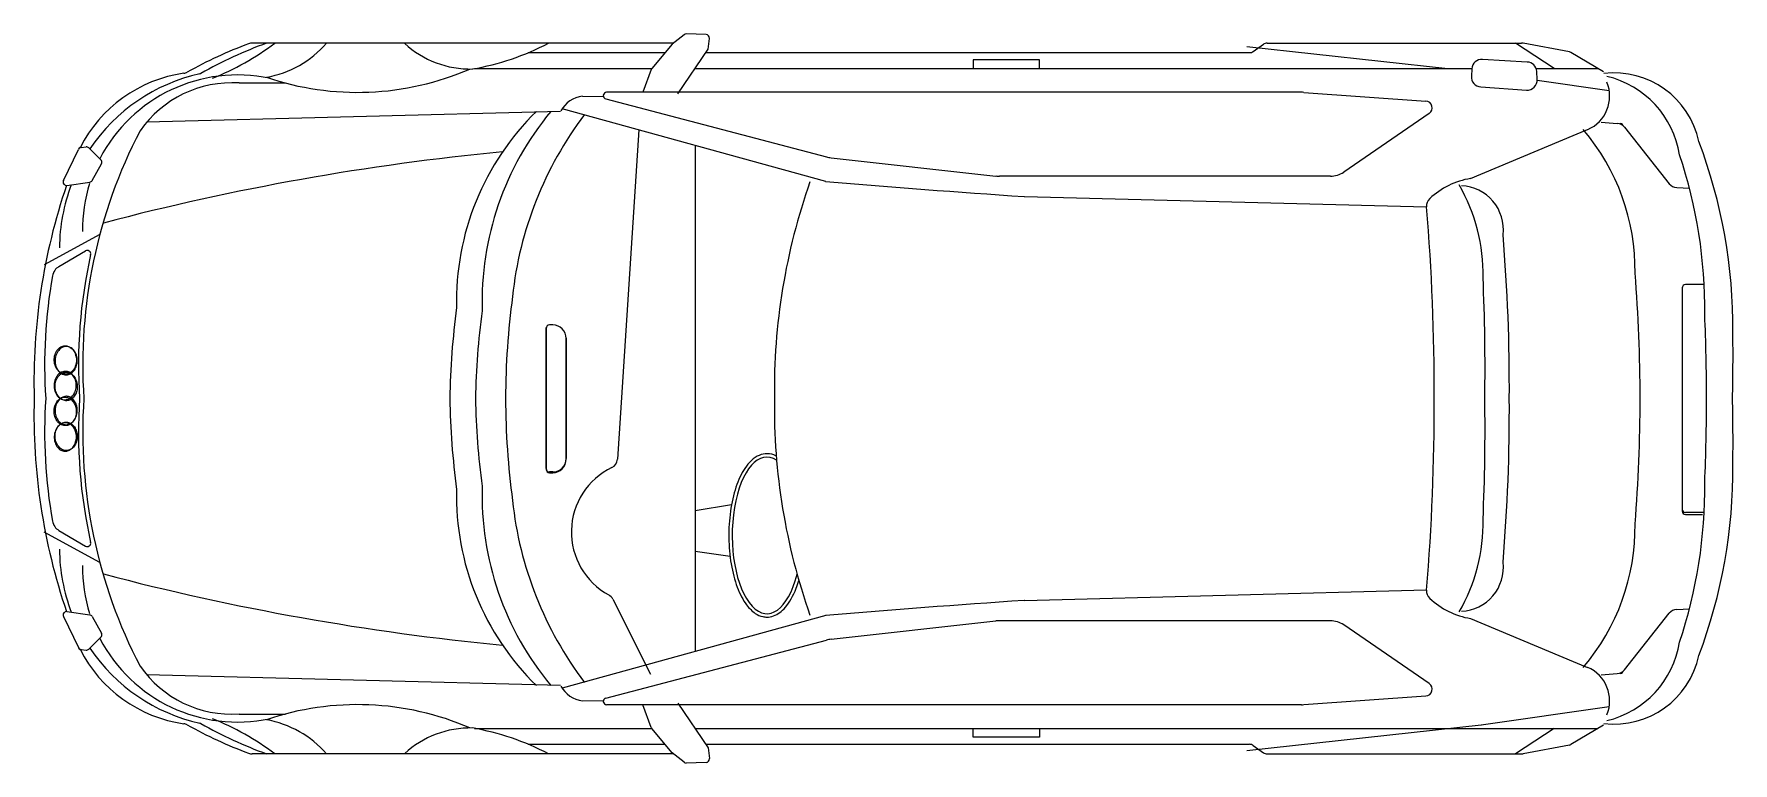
# Model space of a CAD drawing. Extents: x 5 to 510, y 71 to 288.
import ezdxf

# ---------------------------------------------------------------- set-up
doc = ezdxf.new("R2010")
doc.units = 0
doc.layers.get('0').update_dxf_attribs({"color": 5, "linetype": 'CONTINUOUS'})

msp = doc.modelspace()

# ---------------------------------------------------------------- linework, layer by layer
for p, q in [((204.76, 287.9), (198.85, 288.09)), ((195.12, 285.38), (69.76, 285.38)), ((194.67, 285.02), (188.61, 277.79)), ((198.19, 287.87), (194.67, 285.02)), ((196.34, 270.3), (205.37, 283.59)), ((205.37, 283.59), (205.72, 286.79)), ((365.57, 284.38), (425.38, 277.78)), ((367.5, 282.9), (370.51, 285.01)), ((371.66, 285.38), (447.21, 285.38)), ((456.99, 277.78), (445.49, 285.38)), ((461.57, 282.73), (447.76, 285.33)), ((151.88, 282.53), (192.59, 282.53)), ((204.65, 282.53), (366.35, 282.53)), ((448.95, 279.75), (435.67, 280.52)), ((471.62, 276.78), (461.9, 282.6)), ((65.87, 273.51), (79.63, 273.51)), ((135.91, 277.78), (188.6, 277.78)), ((188.44, 277.49), (185.98, 270.74)), ((201.42, 277.78), (432.51, 277.78)), ((432.5, 277.74), (432.35, 275.55)), ((451.6, 277.78), (469.94, 277.78)), ((451.93, 274.58), (451.77, 276.95)), ((451.94, 274.32), (473.34, 271.26)), ((167.96, 269.62), (174.22, 269.46)), ((174.92, 268.78), (240.52, 251.54)), ((381.78, 270.74), (175.18, 270.74)), ((382.5, 270.72), (418.84, 268.12)), ((435.13, 272.34), (448.73, 271.39)), ((161.43, 265.06), (38.37, 261.81)), ((240.32, 244.18), (162, 265.86)), ((419.83, 264.47), (394.38, 247.01)), ((184.77, 259.56), (178.41, 161.63)), ((432.11, 245.11), (466.93, 259.63)), ((470.9, 261.83), (475.75, 261.49)), ((477.89, 260.36), (491.22, 243.52)), ((13.62, 244.48), (18.07, 253.76)), ((18.86, 254.32), (20.39, 254.49)), ((21.2, 254.21), (24.77, 250.69)), ((201.52, 254.92), (201.52, 104.39)), ((22.2, 244.51), (24.95, 249.5)), ((241.95, 251.27), (290.9, 245.84)), ((14.66, 243.06), (21.46, 244)), ((390.42, 245.78), (292, 245.78)), ((299.47, 239.73), (419.01, 236.62)), ((493.41, 242.39), (497.21, 242.18)), ((24.44, 228.42), (7.9, 219.41)), ((12.3, 218.91), (20.23, 223.57)), ((495.01, 212.53), (495.01, 146.18)), ((501.57, 213.53), (496.01, 213.53)), ((157.17, 158.79), (157.17, 200.73)), ((157.17, 200.52), (157.17, 158.58)), ((159.17, 201.52), (158.17, 201.52)), ((163.17, 197.73), (163.17, 161.79)), ((163.17, 161.58), (163.17, 197.52)), ((159.17, 157.79), (158.17, 157.79)), ((158.17, 157.58), (159.17, 157.58)), ((201.52, 146.37), (212.34, 148.17)), ((501.57, 145.77), (496.01, 145.77)), ((496.01, 145.18), (501.13, 145.18)), ((24.44, 130.89), (7.9, 139.9)), ((12.3, 140.4), (20.23, 135.73)), ((201.52, 134.21), (211.87, 132.78)), ((299.47, 119.58), (419.01, 122.69)), ((14.66, 116.25), (21.46, 115.31)), ((177.03, 119.94), (188.19, 97.66)), ((493.41, 116.92), (497.21, 117.13)), ((13.62, 114.83), (18.07, 105.55)), ((22.2, 114.8), (24.95, 109.81)), ((240.32, 115.13), (162, 93.45)), ((241.95, 108.04), (290.9, 113.47)), ((390.42, 113.53), (292, 113.53)), ((419.83, 94.83), (394.38, 112.3)), ((432.11, 114.2), (466.93, 99.67)), ((477.89, 98.95), (491.22, 115.78)), ((21.2, 105.1), (24.77, 108.61)), ((174.92, 90.53), (240.52, 107.77)), ((18.86, 104.99), (20.39, 104.82)), ((161.43, 94.25), (38.37, 97.49)), ((470.9, 97.47), (475.75, 97.82)), ((382.5, 88.59), (418.84, 91.19)), ((167.96, 89.68), (174.22, 89.85)), ((381.78, 88.56), (175.18, 88.56)), ((188.44, 81.81), (185.98, 88.56)), ((196.34, 89), (205.37, 75.72)), ((435.31, 82.62), (473.34, 88.05)), ((65.87, 85.8), (79.63, 85.8)), ((135.91, 81.52), (188.6, 81.52)), ((194.67, 74.29), (188.61, 81.51)), ((201.42, 81.52), (451.6, 81.52)), ((365.57, 74.92), (435.28, 82.62)), ((456.99, 81.52), (445.49, 73.93)), ((451.6, 81.52), (469.94, 81.52)), ((471.62, 82.53), (461.9, 76.7)), ((151.88, 76.78), (192.59, 76.78)), ((204.65, 76.78), (366.35, 76.78)), ((367.5, 76.41), (370.51, 74.29)), ((461.57, 76.58), (447.76, 73.98)), ((195.12, 73.93), (69.76, 73.93)), ((198.19, 71.44), (194.67, 74.29)), ((204.76, 71.41), (198.85, 71.22)), ((205.37, 75.72), (205.72, 72.52)), ((371.66, 73.93), (447.21, 73.93))]:
    msp.add_line(p, q)
for points in [[(284.14, 277.8), (303.89, 277.8), (303.89, 280.38), (284.14, 280.38)], [(284.14, 81.5), (303.89, 81.5), (303.89, 78.93), (284.14, 78.93)]]:
    msp.add_lwpolyline(points, close=True)
for centre, radius, start, end in [((198.82, 287.09), 1, 88.1548, 129.0574), ((117.8, 154.96), 139.17, 110.6567, 118.9388), ((119.48, 161.47), 131.97, 110.1348, 119.4897), ((27.97, 349.59), 80.49, 291.8814, 307.0803), ((69.76, 282.38), 3, 90, 110.6567), ((68.61, 305.53), 30.79, 280.0615, 319.117), ((134.7, 306.65), 28.99, 227.5233, 271.0748), ((122.11, 353.46), 76.92, 279.8332, 297.7409), ((204.73, 286.9), 1, 353.6516, 88.1548), ((371.66, 283.38), 2, 90, 125.1825), ((447.21, 282.38), 3, 79.3437, 90), ((366.35, 284.53), 2, 270, 305.1825), ((435.5, 277.52), 3, 86.6865, 175.9091), ((448.78, 276.75), 3, 3.819, 86.6865), ((461.39, 281.74), 1, 59.0691, 79.3437), ((55.34, 235.59), 41.24, 98.225, 153.0923), ((65.71, 224.24), 53.25, 102.4501, 146.1285), ((65.41, 229.78), 46.11, 78.0643, 152.6123), ((63.81, 240.18), 33.39, 86.452, 145.1316), ((49.01, 279.38), 3, 278.225, 298.9388), ((54.02, 277.22), 1, 282.4501, 299.4897), ((101.08, 354.65), 83.93, 251.166, 293.4769), ((189.38, 277.15), 1, 139.9765, 159.993), ((435.34, 275.34), 3, 175.9091, 265.9769), ((448.94, 274.38), 3, 265.9769, 3.819), ((462.57, 269.62), 10.9, 293.6088, 22.1203), ((474.76, 250.73), 25.8, 12.0381, 96.6191), ((465.98, 247.63), 28.64, 9.0784, 76.5043), ((169.22, 261.02), 8.7, 98.3278, 151.1581), ((175.18, 269.74), 1, 90, 255.2747), ((381.78, 260.74), 10, 85.908, 90), ((418.7, 266.12), 2, 304.4613, 85.908), ((209.47, 208.58), 78.95, 134.3263, 181.3779), ((226.9, 208.35), 88.79, 140.3032, 181.6846), ((255.84, 198.34), 109.29, 142.9983, 173.8688), ((170.14, 189.65), 150.77, 152.4982, 183.8005), ((416.67, 217.81), 64.37, 359.2164, 40.5125), ((475.54, 258.5), 3, 38.3696, 85.9197), ((476.56, 260.43), 1, 38.3696, 85.9197), ((18.97, 253.32), 1, 96.4309, 154.3825), ((18.98, 253.35), 1, 109.7821, 154.3825), ((20.5, 253.5), 1, 45.4561, 96.4309), ((215.07, -487.62), 744.01, 95.4651, 104.7589), ((353.42, 200.65), 156.71, 359.5172, 20.7271), ((24.07, 249.98), 1, 331.1287, 45.4561), ((243.06, 261.21), 10, 255.2747, 263.668), ((356.97, 206.15), 144.8, 359.3903, 18.5233), ((185.03, 184.75), 180.16, 161.1207, 181.6223), ((65.71, 224.24), 53.25, 159.0973, 179.7132), ((14.52, 244.05), 1, 154.3825, 277.888), ((65.41, 229.78), 46.11, 162.5362, 180.5109), ((21.32, 244.99), 1, 277.888, 331.1287), ((411.39, 182.21), 186.33, 160.5912, 180.7865), ((542.38, 3860.27), 3628.69, 265.22497, 266.15966), ((292, 255.78), 10, 263.668, 270), ((390.42, 252.78), 7, 270, 304.4613), ((436.08, 221.73), 23.71, 99.6228, 132.8283), ((382.58, 216.59), 53.25, 358.9409, 29.9365), ((428.83, 229.92), 13.03, 353.2146, 87.3315), ((493.57, 245.39), 3, 218.3696, 266.8243), ((299.55, 242.72), 3, 266.1597, 268.5113), ((422, 236.92), 3, 132.8283, 184.8139), ((-222.2, 182.67), 643.48, 359.73176, 4.81392), ((-85.04, 183.76), 528.68, 359.5547, 4.8407), ((168.87, 189.65), 150.77, 167.4174, 183.8005), ((20.74, 222.71), 1, 347.4174, 120.4532), ((14.33, 215.46), 4, 120.4532, 169.8711), ((158.81, 189.65), 150.77, 169.8711, 183.8005), ((-183.29, 188.65), 619.7, 359.16836, 2.49337), ((-28.49, 177.37), 511.06, 0.2558, 4.4398), ((496.01, 212.53), 1, 90, 180), ((378.32, 179.11), 233.19, 172.3868, 179.8672), ((361.69, 175.79), 233.19, 172.3868, 179.0509), ((369.29, 174.84), 233.19, 172.3868, 178.8177), ((-48.05, 180.68), 550.32, 359.8934, 2.4923), ((158.17, 200.52), 1, 90, 180), ((159.17, 197.52), 4, 0, 90), ((-140.11, 192.8), 650.27, 358.84145, 0.57491), ((185.03, 174.55), 180.16, 178.3777, 198.8793), ((158.81, 169.66), 150.77, 176.1995, 190.1289), ((168.87, 169.66), 150.77, 176.1995, 192.5826), ((170.14, 169.66), 150.77, 176.1995, 207.5018), ((361.69, 183.52), 233.19, 180.9491, 187.6132), ((369.29, 184.47), 233.19, 181.1823, 187.6132), ((378.32, 180.19), 233.19, 180.1328, 187.6132), ((411.39, 177.1), 186.33, 179.2135, 199.4088), ((-222.2, 176.64), 643.48, 355.18608, 0.26824), ((-183.29, 170.66), 619.7, 357.50663, 0.83164), ((-85.04, 175.54), 528.68, 355.1593, 0.4453), ((-28.49, 181.94), 511.06, 355.5602, 359.7442), ((-48.05, 178.63), 550.32, 357.5077, 0.1066), ((-140.11, 166.51), 650.27, 359.42509, 1.15855), ((159.17, 161.79), 4, 270, 360), ((158.17, 158.79), 1, 180, 270), ((158.17, 158.58), 1, 180, 270), ((159.17, 161.58), 4, 270, 0), ((186.01, 139.93), 21.32, 115.8254, 241.3569), ((175.41, 161.82), 3, 295.8254, 356.2799), ((353.42, 158.66), 156.71, 339.2729, 0.4828), ((209.47, 150.72), 78.95, 178.6221, 225.6737), ((226.9, 150.96), 88.79, 178.3154, 219.6968), ((356.97, 153.16), 144.8, 341.4767, 0.6097), ((255.84, 160.97), 109.29, 186.1312, 217.0017), ((496.01, 146.77), 1, 180, 270), ((14.33, 143.85), 4, 190.1289, 239.5468), ((382.58, 142.72), 53.25, 330.0635, 1.0591), ((416.67, 141.49), 64.37, 319.4875, 0.7836), ((496.01, 146.18), 1, 180, 270), ((20.74, 136.6), 1, 239.5468, 12.5826), ((65.71, 135.07), 53.25, 180.2868, 200.9027), ((65.41, 129.52), 46.11, 179.4891, 197.4638), ((215.07, 846.93), 744.01, 255.2411, 264.5349), ((428.83, 129.39), 13.03, 272.6685, 6.7854), ((422, 122.39), 3, 175.1861, 227.1717), ((14.52, 115.26), 1, 82.112, 205.6175), ((174.35, 118.59), 3, 26.5948, 61.3569), ((542.38, -3500.96), 3628.69, 93.84034, 94.77503), ((299.55, 116.58), 3, 91.4887, 93.8403), ((436.08, 137.58), 23.71, 227.1717, 260.3772), ((493.57, 113.92), 3, 93.1757, 141.6304), ((21.32, 114.32), 1, 28.8713, 82.112), ((292, 103.53), 10, 90, 96.332), ((390.42, 106.53), 7, 55.5387, 90), ((65.41, 129.52), 46.11, 207.3877, 281.9357), ((24.07, 109.33), 1, 314.5439, 28.8713), ((243.06, 98.1), 10, 96.332, 104.7253), ((465.98, 111.68), 28.64, 283.4957, 350.9216), ((18.97, 105.98), 1, 205.6175, 263.5691), ((18.98, 105.96), 1, 205.6175, 250.2179), ((55.34, 123.71), 41.24, 206.9077, 261.775), ((20.5, 105.81), 1, 263.5691, 314.5439), ((65.71, 135.07), 53.25, 213.8715, 257.5499), ((474.76, 108.58), 25.8, 263.3809, 347.9619), ((63.81, 119.13), 33.39, 214.8684, 273.548), ((462.57, 89.69), 10.9, 337.8797, 66.3912), ((475.54, 100.81), 3, 274.0803, 321.6304), ((476.56, 98.88), 1, 274.0803, 321.6304), ((169.22, 98.29), 8.7, 208.8419, 261.6722), ((418.7, 93.18), 2, 274.092, 55.5387), ((101.08, 4.66), 83.93, 66.5231, 108.834), ((175.18, 89.56), 1, 104.7253, 270), ((381.78, 98.56), 10, 270, 274.092), ((49.01, 79.93), 3, 61.0612, 81.775), ((117.8, 204.34), 139.17, 241.0612, 249.3433), ((54.02, 82.09), 1, 60.5103, 77.5499), ((119.48, 197.84), 131.97, 240.5103, 249.8652), ((27.97, 9.71), 80.49, 52.9197, 68.1186), ((68.61, 53.77), 30.79, 40.883, 79.9385), ((134.7, 52.66), 28.99, 88.9252, 132.4767), ((122.11, 5.85), 76.92, 62.2591, 80.1668), ((189.38, 82.16), 1, 200.007, 220.0235), ((435.17, 83.61), 1, 276.2973, 278.1197), ((366.35, 74.78), 2, 54.8175, 90), ((461.39, 77.56), 1, 280.6563, 300.9309), ((69.76, 76.93), 3, 249.3433, 270), ((198.82, 72.22), 1, 230.9426, 271.8452), ((204.73, 72.41), 1, 271.8452, 6.3484), ((371.66, 75.93), 2, 234.8175, 270), ((447.21, 76.93), 3, 270, 280.6563)]:
    msp.add_arc(centre, radius, start, end)
msp.add_ellipse((222.85, 138.94), major_axis=(0, -23.3), ratio=0.443586, start_param=2.859256, end_param=7.334115)
for points, knots in [([(14.31, 186.9), (14.68, 186.91), (15.05, 187), (15.76, 187.35), (16.1, 187.61), (16.69, 188.28), (16.94, 188.69), (17.31, 189.61), (17.44, 190.12), (17.52, 191.17), (17.48, 191.7), (17.25, 192.72), (17.07, 193.2), (16.57, 194.04), (16.27, 194.39), (15.6, 194.94), (15.24, 195.13), (14.51, 195.35), (14.13, 195.37), (13.33, 195.25), (12.9, 195.07), (12.11, 194.48), (11.75, 194.07), (11.21, 193.08), (11.01, 192.49), (10.85, 191.27), (10.88, 190.63), (11.15, 189.42), (11.39, 188.86), (12.02, 187.93), (12.41, 187.56), (13.24, 187.06), (13.68, 186.92), (14.19, 186.9), (14.25, 186.9), (14.31, 186.9)], [0, 0, 0, 0, 0.359933, 0.359933, 0.719866, 0.719866, 1.079799, 1.079799, 1.439732, 1.439732, 1.799666, 1.799666, 2.159599, 2.159599, 2.519532, 2.519532, 2.879465, 2.879465, 3.239398, 3.239398, 3.665262, 3.665262, 4.091126, 4.091126, 4.51699, 4.51699, 4.942854, 4.942854, 5.368718, 5.368718, 5.794582, 5.794582, 6.220447, 6.220447, 6.283185, 6.283185, 6.283185, 6.283185]), ([(14.58, 195.13), (14.95, 195.12), (15.32, 195.03), (16.02, 194.68), (16.36, 194.42), (16.95, 193.76), (17.21, 193.35), (17.58, 192.42), (17.7, 191.91), (17.78, 190.87), (17.74, 190.33), (17.52, 189.31), (17.33, 188.83), (16.84, 188), (16.53, 187.64), (15.87, 187.1), (15.51, 186.9), (14.77, 186.69), (14.4, 186.66), (13.59, 186.78), (13.16, 186.96), (12.37, 187.55), (12.02, 187.96), (11.47, 188.96), (11.28, 189.54), (11.12, 190.77), (11.14, 191.41), (11.41, 192.61), (11.65, 193.17), (12.29, 194.1), (12.67, 194.47), (13.5, 194.98), (13.95, 195.11), (14.45, 195.13), (14.51, 195.13), (14.58, 195.13)], [0, 0, 0, 0, 0.359933, 0.359933, 0.719866, 0.719866, 1.079799, 1.079799, 1.439732, 1.439732, 1.799666, 1.799666, 2.159599, 2.159599, 2.519532, 2.519532, 2.879465, 2.879465, 3.239398, 3.239398, 3.665262, 3.665262, 4.091126, 4.091126, 4.51699, 4.51699, 4.942854, 4.942854, 5.368718, 5.368718, 5.794582, 5.794582, 6.220447, 6.220447, 6.283185, 6.283185, 6.283185, 6.283185]), ([(14.27, 187.72), (14.64, 187.71), (15.01, 187.62), (15.72, 187.27), (16.05, 187.01), (16.64, 186.34), (16.9, 185.93), (17.27, 185.01), (17.39, 184.5), (17.47, 183.45), (17.44, 182.92), (17.21, 181.9), (17.02, 181.42), (16.53, 180.58), (16.23, 180.23), (15.56, 179.68), (15.2, 179.49), (14.46, 179.27), (14.09, 179.25), (13.29, 179.37), (12.85, 179.55), (12.07, 180.14), (11.71, 180.55), (11.16, 181.54), (10.97, 182.13), (10.81, 183.35), (10.84, 183.99), (11.11, 185.2), (11.35, 185.76), (11.98, 186.69), (12.37, 187.06), (13.2, 187.56), (13.64, 187.7), (14.14, 187.72), (14.21, 187.72), (14.27, 187.72)], [0, 0, 0, 0, 0.359933, 0.359933, 0.719866, 0.719866, 1.079799, 1.079799, 1.439732, 1.439732, 1.799666, 1.799666, 2.159599, 2.159599, 2.519532, 2.519532, 2.879465, 2.879465, 3.239398, 3.239398, 3.665262, 3.665262, 4.091126, 4.091126, 4.51699, 4.51699, 4.942854, 4.942854, 5.368718, 5.368718, 5.794582, 5.794582, 6.220447, 6.220447, 6.283185, 6.283185, 6.283185, 6.283185]), ([(14.58, 179), (14.95, 179.02), (15.32, 179.11), (16.02, 179.45), (16.36, 179.71), (16.95, 180.38), (17.2, 180.79), (17.58, 181.71), (17.7, 182.22), (17.78, 183.27), (17.74, 183.81), (17.52, 184.82), (17.33, 185.3), (16.84, 186.14), (16.53, 186.5), (15.87, 187.04), (15.51, 187.23), (14.77, 187.45), (14.4, 187.47), (13.59, 187.35), (13.16, 187.18), (12.37, 186.59), (12.02, 186.18), (11.47, 185.18), (11.28, 184.6), (11.12, 183.37), (11.14, 182.73), (11.41, 181.53), (11.65, 180.97), (12.28, 180.03), (12.67, 179.66), (13.5, 179.16), (13.95, 179.03), (14.45, 179), (14.51, 179), (14.58, 179)], [0, 0, 0, 0, 0.359933, 0.359933, 0.719866, 0.719866, 1.079799, 1.079799, 1.439732, 1.439732, 1.799666, 1.799666, 2.159599, 2.159599, 2.519532, 2.519532, 2.879465, 2.879465, 3.239398, 3.239398, 3.665262, 3.665262, 4.091126, 4.091126, 4.51699, 4.51699, 4.942854, 4.942854, 5.368718, 5.368718, 5.794582, 5.794582, 6.220447, 6.220447, 6.283185, 6.283185, 6.283185, 6.283185]), ([(14.27, 171.59), (14.64, 171.6), (15.01, 171.69), (15.72, 172.04), (16.05, 172.3), (16.64, 172.97), (16.9, 173.38), (17.27, 174.3), (17.39, 174.81), (17.47, 175.86), (17.44, 176.39), (17.21, 177.41), (17.02, 177.89), (16.53, 178.73), (16.23, 179.08), (15.56, 179.63), (15.2, 179.82), (14.46, 180.03), (14.09, 180.06), (13.29, 179.94), (12.85, 179.76), (12.07, 179.17), (11.71, 178.76), (11.16, 177.77), (10.97, 177.18), (10.81, 175.95), (10.84, 175.31), (11.11, 174.11), (11.35, 173.55), (11.98, 172.62), (12.37, 172.25), (13.2, 171.75), (13.64, 171.61), (14.14, 171.59), (14.21, 171.59), (14.27, 171.59)], [0, 0, 0, 0, 0.359933, 0.359933, 0.719866, 0.719866, 1.079799, 1.079799, 1.439732, 1.439732, 1.799666, 1.799666, 2.159599, 2.159599, 2.519532, 2.519532, 2.879465, 2.879465, 3.239398, 3.239398, 3.665262, 3.665262, 4.091126, 4.091126, 4.51699, 4.51699, 4.942854, 4.942854, 5.368718, 5.368718, 5.794582, 5.794582, 6.220447, 6.220447, 6.283185, 6.283185, 6.283185, 6.283185]), ([(14.58, 180.3), (14.95, 180.29), (15.32, 180.2), (16.02, 179.85), (16.36, 179.6), (16.95, 178.93), (17.2, 178.52), (17.58, 177.6), (17.7, 177.08), (17.78, 176.04), (17.74, 175.5), (17.52, 174.48), (17.33, 174), (16.84, 173.17), (16.53, 172.81), (15.87, 172.27), (15.51, 172.07), (14.77, 171.86), (14.4, 171.83), (13.59, 171.95), (13.16, 172.13), (12.37, 172.72), (12.02, 173.13), (11.47, 174.13), (11.28, 174.71), (11.12, 175.94), (11.14, 176.58), (11.41, 177.78), (11.65, 178.34), (12.28, 179.27), (12.67, 179.64), (13.5, 180.15), (13.95, 180.28), (14.45, 180.3), (14.51, 180.31), (14.58, 180.3)], [0, 0, 0, 0, 0.359933, 0.359933, 0.719866, 0.719866, 1.079799, 1.079799, 1.439732, 1.439732, 1.799666, 1.799666, 2.159599, 2.159599, 2.519532, 2.519532, 2.879465, 2.879465, 3.239398, 3.239398, 3.665262, 3.665262, 4.091126, 4.091126, 4.51699, 4.51699, 4.942854, 4.942854, 5.368718, 5.368718, 5.794582, 5.794582, 6.220447, 6.220447, 6.283185, 6.283185, 6.283185, 6.283185]), ([(14.31, 172.41), (14.68, 172.4), (15.05, 172.3), (15.76, 171.96), (16.1, 171.7), (16.69, 171.03), (16.94, 170.62), (17.31, 169.7), (17.44, 169.19), (17.52, 168.14), (17.48, 167.6), (17.25, 166.59), (17.07, 166.11), (16.57, 165.27), (16.27, 164.91), (15.6, 164.37), (15.24, 164.18), (14.51, 163.96), (14.13, 163.94), (13.33, 164.06), (12.9, 164.23), (12.11, 164.82), (11.75, 165.23), (11.21, 166.23), (11.01, 166.81), (10.85, 168.04), (10.88, 168.68), (11.15, 169.88), (11.39, 170.44), (12.02, 171.38), (12.41, 171.75), (13.24, 172.25), (13.68, 172.38), (14.19, 172.41), (14.25, 172.41), (14.31, 172.41)], [0, 0, 0, 0, 0.359933, 0.359933, 0.719866, 0.719866, 1.079799, 1.079799, 1.439732, 1.439732, 1.799666, 1.799666, 2.159599, 2.159599, 2.519532, 2.519532, 2.879465, 2.879465, 3.239398, 3.239398, 3.665262, 3.665262, 4.091126, 4.091126, 4.51699, 4.51699, 4.942854, 4.942854, 5.368718, 5.368718, 5.794582, 5.794582, 6.220447, 6.220447, 6.283185, 6.283185, 6.283185, 6.283185]), ([(14.58, 164.17), (14.95, 164.19), (15.32, 164.28), (16.02, 164.63), (16.36, 164.88), (16.95, 165.55), (17.21, 165.96), (17.58, 166.88), (17.7, 167.39), (17.78, 168.44), (17.74, 168.98), (17.52, 169.99), (17.33, 170.47), (16.84, 171.31), (16.53, 171.67), (15.87, 172.21), (15.51, 172.4), (14.77, 172.62), (14.4, 172.64), (13.59, 172.52), (13.16, 172.35), (12.37, 171.76), (12.02, 171.35), (11.47, 170.35), (11.28, 169.77), (11.12, 168.54), (11.14, 167.9), (11.41, 166.7), (11.65, 166.14), (12.29, 165.2), (12.67, 164.83), (13.5, 164.33), (13.95, 164.2), (14.45, 164.17), (14.51, 164.17), (14.58, 164.17)], [0, 0, 0, 0, 0.359933, 0.359933, 0.719866, 0.719866, 1.079799, 1.079799, 1.439732, 1.439732, 1.799666, 1.799666, 2.159599, 2.159599, 2.519532, 2.519532, 2.879465, 2.879465, 3.239398, 3.239398, 3.665262, 3.665262, 4.091126, 4.091126, 4.51699, 4.51699, 4.942854, 4.942854, 5.368718, 5.368718, 5.794582, 5.794582, 6.220447, 6.220447, 6.283185, 6.283185, 6.283185, 6.283185]), ([(225.63, 162.53), (225.58, 162.56), (225.53, 162.58), (224.68, 163), (223.85, 163.21), (222.16, 163.26), (221.32, 163.09), (219.71, 162.4), (218.95, 161.88), (217.53, 160.57), (216.87, 159.76), (215.24, 157.29), (214.35, 155.39), (212.92, 151.08), (212.37, 148.67), (211.65, 143.59), (211.49, 140.91), (211.55, 135.59), (211.79, 132.95), (212.63, 127.96), (213.24, 125.62), (214.79, 121.49), (215.72, 119.7), (217.59, 117.22), (218.45, 116.36), (220.09, 115.28), (220.84, 114.94), (222.02, 114.68), (222.44, 114.63), (222.85, 114.63), (223.52, 114.63), (224.18, 114.75), (225.46, 115.21), (226.08, 115.55), (227.25, 116.42), (227.81, 116.95), (229.59, 119.01), (230.67, 120.94), (231.84, 123.94), (232.1, 124.71), (232.35, 125.51)], [2.915247, 2.915247, 2.915247, 2.915247, 2.928651, 2.928651, 3.129586, 3.129586, 3.330521, 3.330521, 3.531456, 3.531456, 3.732391, 3.732391, 4.06862, 4.06862, 4.404849, 4.404849, 4.741078, 4.741078, 5.077307, 5.077307, 5.413536, 5.413536, 5.749765, 5.749765, 5.997873, 5.997873, 6.184023, 6.184023, 6.283185, 6.283185, 6.283185, 6.441645, 6.441645, 6.600105, 6.600105, 6.758565, 6.758565, 7.133955, 7.133955, 7.255007, 7.255007, 7.255007, 7.255007])]:
    msp.add_open_spline(points, degree=3, knots=knots)

doc.saveas('drawing.dxf')
